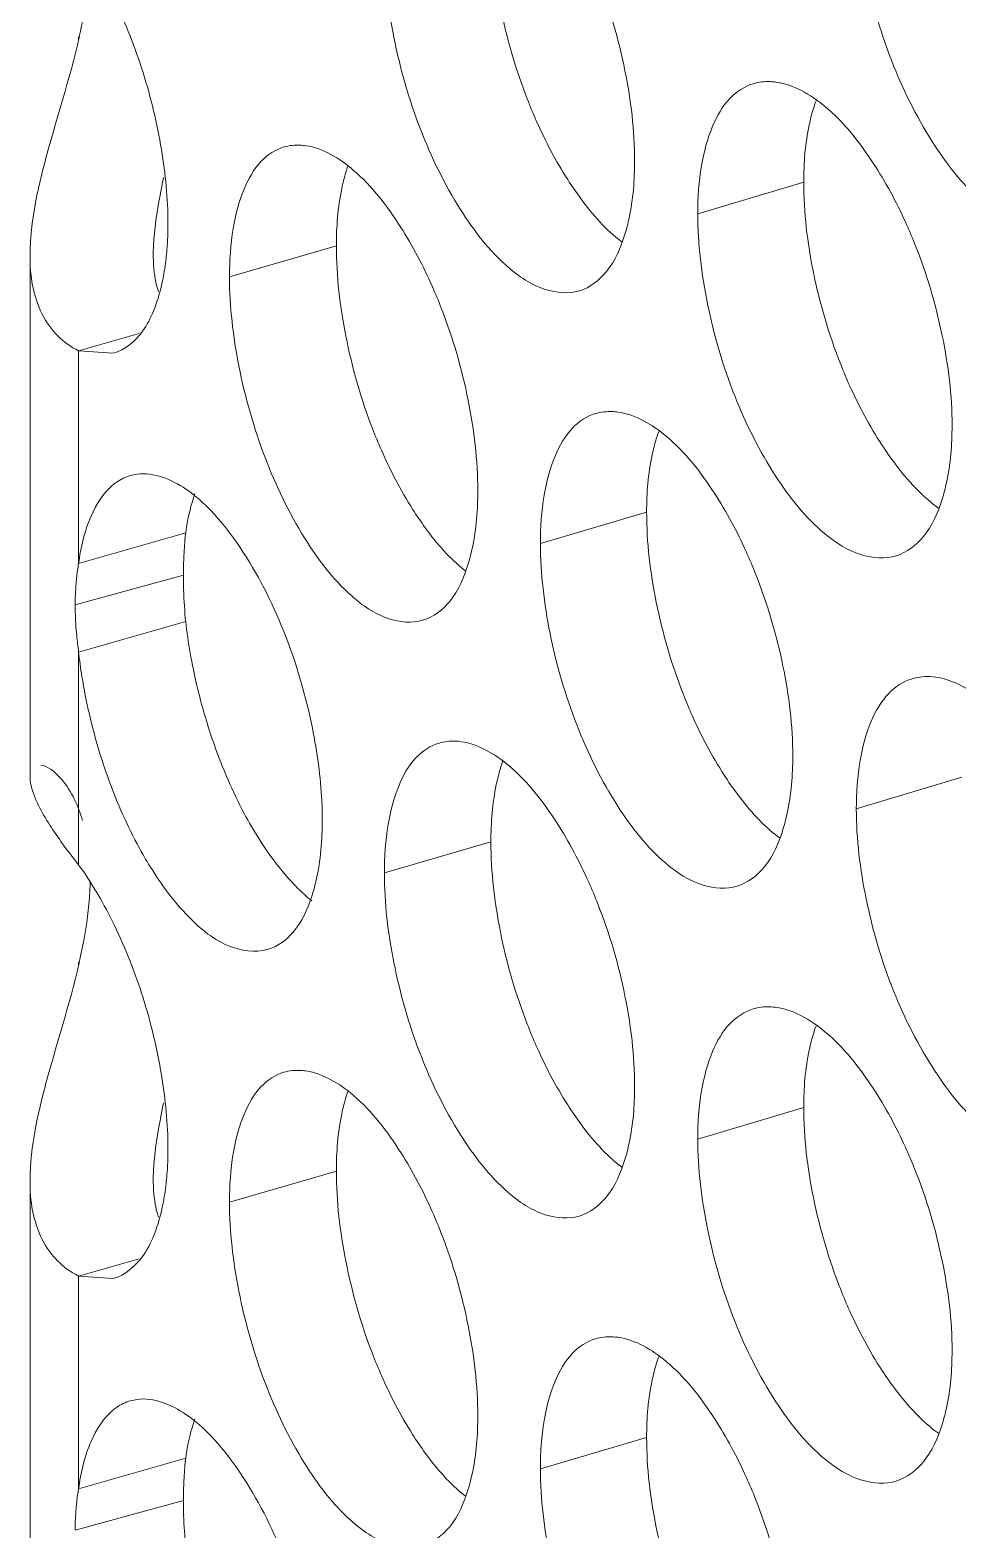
# Model space of a CAD drawing. Header units: millimetres. Extents: x 1177 to 4147, y 93 to 2194.
# Drawn here: x 2491.77 to 2499.66, y 888.53 to 901.29 of the extents above; entities that cross this region are included whole.
import ezdxf

# ---------------------------------------------------------------- set-up
doc = ezdxf.new("R2010")
doc.units = ezdxf.units.MM
doc.header["$LTSCALE"] = 0.1
doc.layers.get('0').update_dxf_attribs({"lineweight": 13})
doc.layers.add('标注', color=251, linetype='Continuous', lineweight=9)

# ---------------------------------------------------------------- blocks, each defined once
blk = doc.blocks.new('02')
for p, q in [((4328.801, 869.748), (4328.801, 876.095)), ((4329.392, 868.682), (4329.392, 871.269)), ((4328.801, 858.5), (4328.801, 864.842)), ((4329.392, 861.095), (4329.392, 863.682))]:
    blk.add_line(p, q)
at = {"layer": '标注'}
for p, q in [((4329.392, 878.71), (4329.392, 878.748)), ((4338.214, 876.982), (4336.925, 876.598)), ((4338.214, 876.982), (4336.925, 876.598)), ((4332.528, 876.207), (4331.228, 875.832)), ((4330.127, 875.141), (4329.392, 874.932)), ((4329.392, 872.345), (4329.392, 874.932)), ((4329.392, 874.932), (4329.813, 874.902)), ((4336.303, 872.969), (4335.011, 872.588)), ((4330.695, 872.717), (4329.392, 872.345)), ((4330.668, 872.203), (4329.351, 871.844)), ((4330.695, 871.641), (4329.392, 871.269)), ((4340.139, 869.749), (4338.854, 869.362)), ((4334.408, 868.96), (4333.112, 868.583)), ((4329.392, 867.46), (4329.392, 867.498)), ((4338.214, 865.732), (4336.925, 865.348)), ((4332.528, 864.957), (4331.228, 864.582)), ((4330.127, 863.891), (4329.392, 863.682)), ((4329.392, 863.682), (4329.813, 863.652)), ((4336.303, 861.719), (4335.011, 861.338)), ((4330.695, 861.467), (4329.392, 861.095)), ((4330.695, 861.467), (4329.392, 861.095)), ((4330.668, 860.953), (4329.351, 860.594)), ((4330.668, 860.953), (4329.351, 860.594))]:
    blk.add_line(p, q, dxfattribs=at)
for centre, radius, start, end in [((4340.165, 877.312), 1.918, 159.8933, 162.8914), ((4340.165, 877.312), 1.918, 159.8933, 162.8914), ((4334.526, 876.533), 1.966, 160.9402, 163.2288), ((4332.677, 876.098), 2.377, 177.2621, 180.0726), ((4338.27, 873.298), 1.933, 160.2403, 163.0029), ((4330.173, 872.886), 0.55, 97.1735, 105.9366), ((4331.697, 871.929), 2.342, 169.768, 173.6853), ((4335.848, 872.205), 5.18, 178.0496, 180.0207), ((4336.345, 872.204), 5.677, 180.0086, 181.863), ((4336.687, 872.216), 6.02, 181.871, 185.483), ((4336.712, 872.304), 6.053, 186.2893, 189.956), ((4333.9, 871.891), 4.55, 185.3339, 187.8588), ((4336.39, 869.289), 1.95, 160.5892, 163.1153), ((4340.165, 866.062), 1.918, 159.8933, 162.8914), ((4334.526, 865.283), 1.966, 160.9402, 163.2288), ((4332.677, 864.848), 2.377, 177.2621, 180.0726), ((4338.27, 862.048), 1.933, 160.2403, 163.0029), ((4330.173, 861.636), 0.55, 97.1735, 105.9366), ((4330.173, 861.636), 0.55, 97.1735, 105.9366), ((4331.697, 860.679), 2.342, 169.768, 173.6853), ((4331.697, 860.679), 2.342, 169.768, 173.6853), ((4335.848, 860.955), 5.18, 178.0496, 180.0207), ((4335.848, 860.955), 5.18, 178.0496, 180.0207), ((4336.345, 860.954), 5.677, 180.0086, 181.863), ((4336.345, 860.954), 5.677, 180.0086, 181.863), ((4336.687, 860.966), 6.02, 181.871, 185.483), ((4336.687, 860.966), 6.02, 181.871, 185.483)]:
    blk.add_arc(centre, radius, start, end, dxfattribs=at)
for points, knots in [([(4338.854, 880.612), (4338.854, 880.246), (4338.948, 879.489), (4339.268, 878.407), (4339.749, 877.457), (4340.174, 876.922), (4340.408, 876.729)], [0, 0, 0, 0, 0.256797, 0.52993, 0.786916, 1, 1, 1, 1]), ([(4334.408, 880.21), (4334.408, 879.844), (4334.499, 879.087), (4334.709, 878.357), (4334.851, 877.994)], [0, 0, 0, 0, 0.484802, 1, 1, 1, 1]), ([(4334.408, 880.21), (4334.408, 879.844), (4334.499, 879.087), (4334.709, 878.357), (4334.851, 877.994)], [0, 0, 0, 0, 0.484802, 1, 1, 1, 1]), ([(4330.479, 876.483), (4330.479, 876.782), (4330.418, 877.403), (4330.199, 878.316), (4329.861, 879.177), (4329.56, 879.702), (4329.392, 879.932)], [0, 0, 0, 0, 0.24518, 0.507954, 0.766556, 1, 1, 1, 1]), ([(4333.112, 879.833), (4333.112, 879.468), (4333.203, 878.716), (4333.511, 877.638), (4333.976, 876.687), (4334.388, 876.149), (4334.616, 875.951)], [0, 0, 0, 0, 0.25688, 0.530083, 0.787064, 1, 1, 1, 1]), ([(4333.112, 879.833), (4333.112, 879.468), (4333.203, 878.716), (4333.511, 877.638), (4333.976, 876.687), (4334.388, 876.149), (4334.616, 875.951)], [0, 0, 0, 0, 0.25688, 0.530083, 0.787064, 1, 1, 1, 1]), ([(4336.157, 877.243), (4336.157, 877.61), (4336.065, 878.366), (4335.852, 879.095), (4335.709, 879.458)], [0, 0, 0, 0, 0.484632, 1, 1, 1, 1]), ([(4336.157, 877.243), (4336.157, 877.61), (4336.065, 878.366), (4335.852, 879.095), (4335.709, 879.458)], [0, 0, 0, 0, 0.484632, 1, 1, 1, 1]), ([(4329.441, 878.938), (4329.339, 878.419), (4329.098, 877.688), (4328.856, 876.746), (4328.801, 876.301), (4328.801, 876.095)], [0, 0, 0, 0, 0.543055, 0.787808, 1, 1, 1, 1]), ([(4337.599, 878.18), (4337.493, 878.148), (4337.279, 878.004), (4337.075, 877.639), (4336.95, 877.157), (4336.925, 876.794), (4336.925, 876.598)], [0, 0, 0, 0, 0.183153, 0.403682, 0.676253, 1, 1, 1, 1]), ([(4337.599, 878.18), (4337.493, 878.148), (4337.279, 878.004), (4337.075, 877.639), (4336.95, 877.157), (4336.925, 876.794), (4336.925, 876.598)], [0, 0, 0, 0, 0.183153, 0.403682, 0.676253, 1, 1, 1, 1]), ([(4337.876, 878.199), (4337.853, 878.202), (4337.76, 878.21), (4337.665, 878.2), (4337.599, 878.18)], [0, 0, 0, 0, 0.259249, 1, 1, 1, 1]), ([(4337.876, 878.199), (4337.853, 878.202), (4337.76, 878.21), (4337.665, 878.2), (4337.599, 878.18)], [0, 0, 0, 0, 0.259249, 1, 1, 1, 1]), ([(4339.059, 877.215), (4338.893, 877.468), (4338.571, 877.885), (4338.094, 878.169), (4337.876, 878.199)], [0, 0, 0, 0, 0.580424, 1, 1, 1, 1]), ([(4339.059, 877.215), (4338.893, 877.468), (4338.571, 877.885), (4338.094, 878.169), (4337.876, 878.199)], [0, 0, 0, 0, 0.580424, 1, 1, 1, 1]), ([(4334.851, 877.994), (4334.885, 877.905), (4335.026, 877.567), (4335.197, 877.241), (4335.343, 877.013)], [0, 0, 0, 0, 0.260845, 1, 1, 1, 1]), ([(4334.851, 877.994), (4334.885, 877.905), (4335.026, 877.567), (4335.197, 877.241), (4335.343, 877.013)], [0, 0, 0, 0, 0.260845, 1, 1, 1, 1]), ([(4338.332, 877.877), (4338.312, 877.812), (4338.238, 877.519), (4338.214, 877.215), (4338.214, 876.982)], [0, 0, 0, 0, 0.225358, 1, 1, 1, 1]), ([(4338.332, 877.877), (4338.312, 877.812), (4338.238, 877.519), (4338.214, 877.215), (4338.214, 876.982)], [0, 0, 0, 0, 0.225358, 1, 1, 1, 1]), ([(4331.891, 877.41), (4331.787, 877.38), (4331.575, 877.237), (4331.375, 876.874), (4331.252, 876.392), (4331.228, 876.029), (4331.228, 875.832)], [0, 0, 0, 0, 0.180661, 0.40035, 0.673891, 1, 1, 1, 1]), ([(4332.157, 877.426), (4332.134, 877.429), (4332.046, 877.438), (4331.955, 877.429), (4331.891, 877.41)], [0, 0, 0, 0, 0.259416, 1, 1, 1, 1]), ([(4333.312, 876.433), (4333.15, 876.688), (4332.839, 877.104), (4332.371, 877.394), (4332.157, 877.426)], [0, 0, 0, 0, 0.582814, 1, 1, 1, 1]), ([(4332.643, 877.101), (4332.624, 877.036), (4332.551, 876.743), (4332.528, 876.44), (4332.528, 876.207)], [0, 0, 0, 0, 0.22496, 1, 1, 1, 1]), ([(4336.039, 876.35), (4336.059, 876.414), (4336.133, 876.707), (4336.157, 877.01), (4336.157, 877.243)], [0, 0, 0, 0, 0.225294, 1, 1, 1, 1]), ([(4336.039, 876.35), (4336.059, 876.414), (4336.133, 876.707), (4336.157, 877.01), (4336.157, 877.243)], [0, 0, 0, 0, 0.225294, 1, 1, 1, 1]), ([(4339.564, 876.236), (4339.528, 876.325), (4339.384, 876.662), (4339.208, 876.987), (4339.059, 877.215)], [0, 0, 0, 0, 0.260562, 1, 1, 1, 1]), ([(4339.564, 876.236), (4339.528, 876.325), (4339.384, 876.662), (4339.208, 876.987), (4339.059, 877.215)], [0, 0, 0, 0, 0.260562, 1, 1, 1, 1]), ([(4330.426, 877.039), (4330.411, 876.967), (4330.357, 876.693), (4330.313, 876.416), (4330.304, 876.211)], [0, 0, 0, 0, 0.264477, 1, 1, 1, 1]), ([(4335.343, 877.013), (4335.393, 876.934), (4335.582, 876.659), (4335.807, 876.403), (4336, 876.257)], [0, 0, 0, 0, 0.27889, 1, 1, 1, 1]), ([(4335.343, 877.013), (4335.393, 876.934), (4335.582, 876.659), (4335.807, 876.403), (4336, 876.257)], [0, 0, 0, 0, 0.27889, 1, 1, 1, 1]), ([(4338.214, 876.982), (4338.214, 876.615), (4338.307, 875.859), (4338.52, 875.129), (4338.664, 874.767)], [0, 0, 0, 0, 0.484725, 1, 1, 1, 1]), ([(4338.214, 876.982), (4338.214, 876.615), (4338.307, 875.859), (4338.52, 875.129), (4338.664, 874.767)], [0, 0, 0, 0, 0.484725, 1, 1, 1, 1]), ([(4336.925, 876.598), (4336.925, 876.231), (4337.018, 875.475), (4337.335, 874.392), (4337.812, 873.441), (4338.234, 872.905), (4338.467, 872.711)], [0, 0, 0, 0, 0.256988, 0.530284, 0.787246, 1, 1, 1, 1]), ([(4336.925, 876.598), (4336.925, 876.231), (4337.018, 875.475), (4337.335, 874.392), (4337.812, 873.441), (4338.234, 872.905), (4338.467, 872.711)], [0, 0, 0, 0, 0.256988, 0.530284, 0.787246, 1, 1, 1, 1]), ([(4330.457, 876.057), (4330.46, 876.091), (4330.474, 876.233), (4330.479, 876.375), (4330.479, 876.483)], [0, 0, 0, 0, 0.240443, 1, 1, 1, 1]), ([(4333.805, 875.451), (4333.77, 875.54), (4333.629, 875.879), (4333.458, 876.205), (4333.312, 876.433)], [0, 0, 0, 0, 0.260824, 1, 1, 1, 1]), ([(4335.486, 875.662), (4335.613, 875.7), (4335.87, 875.9), (4335.989, 876.187), (4336.039, 876.35)], [0, 0, 0, 0, 0.439697, 1, 1, 1, 1]), ([(4335.486, 875.662), (4335.613, 875.7), (4335.87, 875.9), (4335.989, 876.187), (4336.039, 876.35)], [0, 0, 0, 0, 0.439697, 1, 1, 1, 1]), ([(4332.528, 876.207), (4332.528, 875.84), (4332.618, 875.083), (4332.827, 874.352), (4332.967, 873.989)], [0, 0, 0, 0, 0.484841, 1, 1, 1, 1]), ([(4340.019, 874.023), (4340.019, 874.389), (4339.925, 875.145), (4339.709, 875.874), (4339.564, 876.236)], [0, 0, 0, 0, 0.484554, 1, 1, 1, 1]), ([(4340.019, 874.023), (4340.019, 874.389), (4339.925, 875.145), (4339.709, 875.874), (4339.564, 876.236)], [0, 0, 0, 0, 0.484554, 1, 1, 1, 1]), ([(4328.801, 876.095), (4328.8, 875.85), (4328.855, 875.483), (4329.123, 875.104), (4329.299, 874.978), (4329.392, 874.932)], [0, 0, 0, 0, 0.536627, 0.771347, 1, 1, 1, 1]), ([(4330.301, 876.095), (4330.301, 876.054), (4330.306, 875.904), (4330.329, 875.752), (4330.365, 875.65)], [0, 0, 0, 0, 0.274396, 1, 1, 1, 1]), ([(4330.401, 875.725), (4330.407, 875.751), (4330.43, 875.861), (4330.447, 875.972), (4330.457, 876.057)], [0, 0, 0, 0, 0.239722, 1, 1, 1, 1]), ([(4331.228, 875.832), (4331.228, 875.469), (4331.318, 874.72), (4331.622, 873.645), (4332.079, 872.695), (4332.485, 872.155), (4332.711, 871.955)], [0, 0, 0, 0, 0.256731, 0.529807, 0.786809, 1, 1, 1, 1]), ([(4334.616, 875.951), (4334.749, 875.835), (4335.016, 875.652), (4335.353, 875.623), (4335.486, 875.662)], [0, 0, 0, 0, 0.55978, 1, 1, 1, 1]), ([(4334.616, 875.951), (4334.749, 875.835), (4335.016, 875.652), (4335.353, 875.623), (4335.486, 875.662)], [0, 0, 0, 0, 0.55978, 1, 1, 1, 1]), ([(4329.813, 874.902), (4329.956, 874.943), (4330.159, 875.114), (4330.317, 875.426), (4330.376, 875.62), (4330.401, 875.725)], [0, 0, 0, 0, 0.426718, 0.691609, 1, 1, 1, 1]), ([(4334.249, 873.235), (4334.249, 873.602), (4334.157, 874.358), (4333.946, 875.088), (4333.805, 875.451)], [0, 0, 0, 0, 0.48467, 1, 1, 1, 1]), ([(4338.664, 874.767), (4338.699, 874.678), (4338.842, 874.341), (4339.016, 874.016), (4339.164, 873.789)], [0, 0, 0, 0, 0.260671, 1, 1, 1, 1]), ([(4338.664, 874.767), (4338.699, 874.678), (4338.842, 874.341), (4339.016, 874.016), (4339.164, 873.789)], [0, 0, 0, 0, 0.260671, 1, 1, 1, 1]), ([(4335.681, 874.169), (4335.576, 874.138), (4335.362, 873.994), (4335.16, 873.629), (4335.035, 873.147), (4335.011, 872.785), (4335.011, 872.588)], [0, 0, 0, 0, 0.18233, 0.402579, 0.67547, 1, 1, 1, 1]), ([(4335.955, 874.187), (4335.931, 874.19), (4335.84, 874.199), (4335.747, 874.188), (4335.681, 874.169)], [0, 0, 0, 0, 0.259303, 1, 1, 1, 1]), ([(4337.128, 873.2), (4336.963, 873.454), (4336.645, 873.87), (4336.171, 874.156), (4335.955, 874.187)], [0, 0, 0, 0, 0.581214, 1, 1, 1, 1]), ([(4332.967, 873.989), (4333.001, 873.9), (4333.141, 873.561), (4333.311, 873.235), (4333.455, 873.007)], [0, 0, 0, 0, 0.260931, 1, 1, 1, 1]), ([(4339.899, 873.129), (4339.919, 873.194), (4339.995, 873.486), (4340.019, 873.79), (4340.019, 874.023)], [0, 0, 0, 0, 0.225563, 1, 1, 1, 1]), ([(4339.899, 873.129), (4339.919, 873.194), (4339.995, 873.486), (4340.019, 873.79), (4340.019, 874.023)], [0, 0, 0, 0, 0.225563, 1, 1, 1, 1]), ([(4336.421, 873.864), (4336.401, 873.799), (4336.327, 873.506), (4336.303, 873.202), (4336.303, 872.969)], [0, 0, 0, 0, 0.225225, 1, 1, 1, 1]), ([(4339.164, 873.789), (4339.217, 873.708), (4339.414, 873.426), (4339.651, 873.165), (4339.853, 873.02)], [0, 0, 0, 0, 0.279659, 1, 1, 1, 1]), ([(4339.164, 873.789), (4339.217, 873.708), (4339.414, 873.426), (4339.651, 873.165), (4339.853, 873.02)], [0, 0, 0, 0, 0.279659, 1, 1, 1, 1]), ([(4331.316, 872.6), (4331.223, 872.734), (4331.035, 872.972), (4330.662, 873.309), (4330.309, 873.458), (4330.104, 873.433)], [0, 0, 0, 0, 0.320968, 0.5929, 1, 1, 1, 1]), ([(4329.805, 873.297), (4329.689, 873.198), (4329.497, 872.886), (4329.419, 872.542), (4329.392, 872.345)], [0, 0, 0, 0, 0.434523, 1, 1, 1, 1]), ([(4330.022, 873.416), (4329.963, 873.399), (4329.887, 873.361), (4329.821, 873.31), (4329.805, 873.297)], [0, 0, 0, 0, 0.740858, 1, 1, 1, 1]), ([(4330.808, 873.196), (4330.795, 873.16), (4330.744, 873.003), (4330.712, 872.842), (4330.695, 872.717)], [0, 0, 0, 0, 0.232223, 1, 1, 1, 1]), ([(4334.132, 872.342), (4334.152, 872.407), (4334.226, 872.699), (4334.249, 873.002), (4334.249, 873.235)], [0, 0, 0, 0, 0.225161, 1, 1, 1, 1]), ([(4337.629, 872.22), (4337.594, 872.309), (4337.45, 872.647), (4337.276, 872.972), (4337.128, 873.2)], [0, 0, 0, 0, 0.26065, 1, 1, 1, 1]), ([(4339.34, 872.44), (4339.469, 872.479), (4339.727, 872.679), (4339.848, 872.966), (4339.899, 873.129)], [0, 0, 0, 0, 0.441719, 1, 1, 1, 1]), ([(4339.34, 872.44), (4339.469, 872.479), (4339.727, 872.679), (4339.848, 872.966), (4339.899, 873.129)], [0, 0, 0, 0, 0.441719, 1, 1, 1, 1]), ([(4333.455, 873.007), (4333.505, 872.929), (4333.689, 872.657), (4333.909, 872.404), (4334.096, 872.258)], [0, 0, 0, 0, 0.278486, 1, 1, 1, 1]), ([(4336.303, 872.969), (4336.303, 872.602), (4336.395, 871.846), (4336.607, 871.116), (4336.75, 870.753)], [0, 0, 0, 0, 0.484764, 1, 1, 1, 1]), ([(4330.695, 872.717), (4330.692, 872.69), (4330.68, 872.578), (4330.674, 872.466), (4330.671, 872.381)], [0, 0, 0, 0, 0.242582, 1, 1, 1, 1]), ([(4338.467, 872.711), (4338.602, 872.599), (4338.872, 872.423), (4339.207, 872.399), (4339.34, 872.44)], [0, 0, 0, 0, 0.557203, 1, 1, 1, 1]), ([(4338.467, 872.711), (4338.602, 872.599), (4338.872, 872.423), (4339.207, 872.399), (4339.34, 872.44)], [0, 0, 0, 0, 0.557203, 1, 1, 1, 1]), ([(4332.225, 870.4), (4332.14, 870.807), (4331.905, 871.573), (4331.535, 872.287), (4331.316, 872.6)], [0, 0, 0, 0, 0.521078, 1, 1, 1, 1]), ([(4335.011, 872.588), (4335.011, 872.222), (4335.103, 871.467), (4335.417, 870.385), (4335.888, 869.434), (4336.305, 868.897), (4336.536, 868.701)], [0, 0, 0, 0, 0.257025, 0.530351, 0.787311, 1, 1, 1, 1]), ([(4333.581, 871.655), (4333.709, 871.692), (4333.965, 871.893), (4334.083, 872.179), (4334.132, 872.342)], [0, 0, 0, 0, 0.438663, 1, 1, 1, 1]), ([(4329.369, 872.186), (4329.366, 872.159), (4329.355, 872.045), (4329.351, 871.931), (4329.351, 871.844)], [0, 0, 0, 0, 0.240746, 1, 1, 1, 1]), ([(4338.081, 870.006), (4338.081, 870.372), (4337.987, 871.128), (4337.773, 871.857), (4337.629, 872.22)], [0, 0, 0, 0, 0.484593, 1, 1, 1, 1]), ([(4329.351, 871.844), (4329.351, 871.813), (4329.353, 871.688), (4329.36, 871.563), (4329.369, 871.468)], [0, 0, 0, 0, 0.242279, 1, 1, 1, 1]), ([(4332.711, 871.955), (4332.843, 871.837), (4333.109, 871.649), (4333.448, 871.616), (4333.581, 871.655)], [0, 0, 0, 0, 0.561342, 1, 1, 1, 1]), ([(4329.392, 871.269), (4329.403, 871.17), (4329.459, 870.762), (4329.554, 870.36), (4329.644, 870.062)], [0, 0, 0, 0, 0.243528, 1, 1, 1, 1]), ([(4330.75, 871.257), (4330.762, 871.189), (4330.815, 870.911), (4330.885, 870.637), (4330.947, 870.434)], [0, 0, 0, 0, 0.247361, 1, 1, 1, 1]), ([(4339.532, 870.945), (4339.425, 870.913), (4339.21, 870.768), (4339.005, 870.403), (4338.879, 869.921), (4338.854, 869.558), (4338.854, 869.362)], [0, 0, 0, 0, 0.183968, 0.404776, 0.677031, 1, 1, 1, 1]), ([(4341.005, 869.984), (4340.894, 870.152), (4340.692, 870.418), (4340.368, 870.723), (4340.08, 870.901), (4339.797, 870.984), (4339.613, 870.97), (4339.532, 870.945)], [0, 0, 0, 0, 0.324474, 0.533713, 0.711862, 0.863947, 1, 1, 1, 1]), ([(4336.75, 870.753), (4336.785, 870.664), (4336.926, 870.326), (4337.099, 870.001), (4337.246, 869.774)], [0, 0, 0, 0, 0.260758, 1, 1, 1, 1]), ([(4330.947, 870.434), (4330.977, 870.334), (4331.104, 869.949), (4331.264, 869.574), (4331.406, 869.308)], [0, 0, 0, 0, 0.257432, 1, 1, 1, 1]), ([(4332.357, 869.232), (4332.357, 869.325), (4332.344, 869.717), (4332.287, 870.107), (4332.225, 870.4)], [0, 0, 0, 0, 0.236743, 1, 1, 1, 1]), ([(4333.779, 870.163), (4333.673, 870.132), (4333.461, 869.988), (4333.26, 869.624), (4333.136, 869.142), (4333.112, 868.779), (4333.112, 868.583)], [0, 0, 0, 0, 0.181499, 0.401469, 0.674683, 1, 1, 1, 1]), ([(4334.048, 870.179), (4334.025, 870.183), (4333.935, 870.191), (4333.843, 870.181), (4333.779, 870.163)], [0, 0, 0, 0, 0.259359, 1, 1, 1, 1]), ([(4335.213, 869.189), (4335.049, 869.444), (4334.734, 869.86), (4334.263, 870.148), (4334.048, 870.179)], [0, 0, 0, 0, 0.582011, 1, 1, 1, 1]), ([(4329.644, 870.062), (4329.675, 869.962), (4329.801, 869.577), (4329.962, 869.202), (4330.104, 868.936)], [0, 0, 0, 0, 0.257377, 1, 1, 1, 1]), ([(4337.962, 869.112), (4337.982, 869.177), (4338.056, 869.469), (4338.081, 869.773), (4338.081, 870.006)], [0, 0, 0, 0, 0.225428, 1, 1, 1, 1]), ([(4328.932, 869.895), (4328.974, 869.89), (4329.073, 869.84), (4329.281, 869.635), (4329.389, 869.399), (4329.441, 869.221)], [0, 0, 0, 0, 0.148198, 0.361925, 1, 1, 1, 1]), ([(4334.524, 869.855), (4334.505, 869.79), (4334.431, 869.497), (4334.408, 869.194), (4334.408, 868.96)], [0, 0, 0, 0, 0.225092, 1, 1, 1, 1]), ([(4328.954, 869.311), (4328.91, 869.391), (4328.841, 869.531), (4328.801, 869.686), (4328.801, 869.75)], [0, 0, 0, 0, 0.58968, 1, 1, 1, 1]), ([(4337.246, 869.774), (4337.297, 869.694), (4337.491, 869.415), (4337.721, 869.157), (4337.919, 869.011)], [0, 0, 0, 0, 0.279282, 1, 1, 1, 1]), ([(4329.392, 868.682), (4329.347, 868.739), (4329.191, 868.941), (4329.044, 869.151), (4328.954, 869.311)], [0, 0, 0, 0, 0.283462, 1, 1, 1, 1]), ([(4331.406, 869.308), (4331.522, 869.092), (4331.761, 868.709), (4332.068, 868.373), (4332.228, 868.246)], [0, 0, 0, 0, 0.545672, 1, 1, 1, 1]), ([(4338.854, 869.362), (4338.854, 868.996), (4338.948, 868.239), (4339.268, 867.157), (4339.749, 866.207), (4340.174, 865.672), (4340.408, 865.479)], [0, 0, 0, 0, 0.256797, 0.52993, 0.786916, 1, 1, 1, 1]), ([(4332.225, 868.289), (4332.248, 868.357), (4332.331, 868.664), (4332.357, 868.985), (4332.357, 869.232)], [0, 0, 0, 0, 0.223003, 1, 1, 1, 1]), ([(4335.709, 868.208), (4335.674, 868.297), (4335.532, 868.635), (4335.36, 868.961), (4335.213, 869.189)], [0, 0, 0, 0, 0.260737, 1, 1, 1, 1]), ([(4337.405, 868.424), (4337.534, 868.462), (4337.791, 868.662), (4337.911, 868.949), (4337.962, 869.112)], [0, 0, 0, 0, 0.440715, 1, 1, 1, 1]), ([(4330.104, 868.936), (4330.148, 868.854), (4330.32, 868.553), (4330.523, 868.27), (4330.696, 868.086)], [0, 0, 0, 0, 0.271397, 1, 1, 1, 1]), ([(4334.408, 868.96), (4334.408, 868.594), (4334.499, 867.837), (4334.709, 867.107), (4334.851, 866.744)], [0, 0, 0, 0, 0.484802, 1, 1, 1, 1]), ([(4336.536, 868.701), (4336.67, 868.588), (4336.938, 868.41), (4337.272, 868.384), (4337.405, 868.424)], [0, 0, 0, 0, 0.558251, 1, 1, 1, 1]), ([(4330.479, 865.233), (4330.479, 865.532), (4330.418, 866.153), (4330.199, 867.066), (4329.861, 867.927), (4329.56, 868.452), (4329.392, 868.682)], [0, 0, 0, 0, 0.24518, 0.507954, 0.766556, 1, 1, 1, 1]), ([(4333.112, 868.583), (4333.112, 868.218), (4333.203, 867.466), (4333.511, 866.388), (4333.976, 865.437), (4334.388, 864.899), (4334.616, 864.701)], [0, 0, 0, 0, 0.25688, 0.530083, 0.787064, 1, 1, 1, 1]), ([(4329.532, 868.462), (4329.531, 868.4), (4329.518, 868.14), (4329.479, 867.882), (4329.441, 867.688)], [0, 0, 0, 0, 0.238404, 1, 1, 1, 1]), ([(4331.69, 867.652), (4331.811, 867.687), (4332.057, 867.869), (4332.175, 868.138), (4332.225, 868.289)], [0, 0, 0, 0, 0.441393, 1, 1, 1, 1]), ([(4336.157, 865.993), (4336.157, 866.36), (4336.065, 867.116), (4335.852, 867.845), (4335.709, 868.208)], [0, 0, 0, 0, 0.484632, 1, 1, 1, 1]), ([(4330.696, 868.086), (4330.844, 867.93), (4331.132, 867.674), (4331.537, 867.608), (4331.69, 867.652)], [0, 0, 0, 0, 0.574979, 1, 1, 1, 1]), ([(4329.441, 867.688), (4329.339, 867.169), (4329.098, 866.438), (4328.856, 865.496), (4328.801, 865.051), (4328.801, 864.845)], [0, 0, 0, 0, 0.543055, 0.787808, 1, 1, 1, 1]), ([(4337.599, 866.93), (4337.493, 866.898), (4337.279, 866.754), (4337.075, 866.389), (4336.95, 865.907), (4336.925, 865.544), (4336.925, 865.348)], [0, 0, 0, 0, 0.183153, 0.403682, 0.676253, 1, 1, 1, 1]), ([(4337.876, 866.949), (4337.853, 866.952), (4337.76, 866.96), (4337.665, 866.95), (4337.599, 866.93)], [0, 0, 0, 0, 0.259249, 1, 1, 1, 1]), ([(4339.059, 865.965), (4338.893, 866.218), (4338.571, 866.635), (4338.094, 866.919), (4337.876, 866.949)], [0, 0, 0, 0, 0.580424, 1, 1, 1, 1]), ([(4334.851, 866.744), (4334.885, 866.655), (4335.026, 866.317), (4335.197, 865.991), (4335.343, 865.763)], [0, 0, 0, 0, 0.260845, 1, 1, 1, 1]), ([(4338.332, 866.627), (4338.312, 866.562), (4338.238, 866.269), (4338.214, 865.965), (4338.214, 865.732)], [0, 0, 0, 0, 0.225358, 1, 1, 1, 1]), ([(4331.891, 866.16), (4331.787, 866.13), (4331.575, 865.987), (4331.375, 865.624), (4331.252, 865.142), (4331.228, 864.779), (4331.228, 864.582)], [0, 0, 0, 0, 0.180661, 0.40035, 0.673891, 1, 1, 1, 1]), ([(4332.157, 866.176), (4332.134, 866.179), (4332.046, 866.188), (4331.955, 866.179), (4331.891, 866.16)], [0, 0, 0, 0, 0.259416, 1, 1, 1, 1]), ([(4333.312, 865.183), (4333.15, 865.438), (4332.839, 865.854), (4332.371, 866.144), (4332.157, 866.176)], [0, 0, 0, 0, 0.582814, 1, 1, 1, 1]), ([(4336.039, 865.1), (4336.059, 865.164), (4336.133, 865.457), (4336.157, 865.76), (4336.157, 865.993)], [0, 0, 0, 0, 0.225294, 1, 1, 1, 1]), ([(4339.564, 864.986), (4339.528, 865.075), (4339.384, 865.412), (4339.208, 865.737), (4339.059, 865.965)], [0, 0, 0, 0, 0.260562, 1, 1, 1, 1]), ([(4330.426, 865.789), (4330.411, 865.717), (4330.357, 865.443), (4330.313, 865.166), (4330.304, 864.961)], [0, 0, 0, 0, 0.264477, 1, 1, 1, 1]), ([(4332.643, 865.851), (4332.624, 865.786), (4332.551, 865.493), (4332.528, 865.19), (4332.528, 864.957)], [0, 0, 0, 0, 0.22496, 1, 1, 1, 1]), ([(4335.343, 865.763), (4335.393, 865.684), (4335.582, 865.409), (4335.807, 865.153), (4336, 865.007)], [0, 0, 0, 0, 0.27889, 1, 1, 1, 1]), ([(4338.214, 865.732), (4338.214, 865.365), (4338.307, 864.609), (4338.52, 863.879), (4338.664, 863.517)], [0, 0, 0, 0, 0.484725, 1, 1, 1, 1]), ([(4330.457, 864.807), (4330.46, 864.841), (4330.474, 864.983), (4330.479, 865.125), (4330.479, 865.233)], [0, 0, 0, 0, 0.240443, 1, 1, 1, 1]), ([(4336.925, 865.348), (4336.925, 864.981), (4337.018, 864.225), (4337.335, 863.142), (4337.812, 862.191), (4338.234, 861.655), (4338.467, 861.461)], [0, 0, 0, 0, 0.256988, 0.530284, 0.787246, 1, 1, 1, 1]), ([(4333.805, 864.201), (4333.77, 864.29), (4333.629, 864.629), (4333.458, 864.955), (4333.312, 865.183)], [0, 0, 0, 0, 0.260824, 1, 1, 1, 1]), ([(4335.486, 864.412), (4335.613, 864.45), (4335.87, 864.65), (4335.989, 864.937), (4336.039, 865.1)], [0, 0, 0, 0, 0.439697, 1, 1, 1, 1]), ([(4332.528, 864.957), (4332.528, 864.59), (4332.618, 863.833), (4332.827, 863.102), (4332.967, 862.739)], [0, 0, 0, 0, 0.484841, 1, 1, 1, 1]), ([(4340.019, 862.773), (4340.019, 863.139), (4339.925, 863.895), (4339.709, 864.624), (4339.564, 864.986)], [0, 0, 0, 0, 0.484554, 1, 1, 1, 1]), ([(4328.801, 864.845), (4328.8, 864.6), (4328.855, 864.233), (4329.123, 863.854), (4329.299, 863.728), (4329.392, 863.682)], [0, 0, 0, 0, 0.536627, 0.771347, 1, 1, 1, 1]), ([(4330.301, 864.845), (4330.301, 864.804), (4330.306, 864.654), (4330.329, 864.502), (4330.365, 864.4)], [0, 0, 0, 0, 0.274396, 1, 1, 1, 1]), ([(4330.401, 864.475), (4330.407, 864.501), (4330.43, 864.611), (4330.447, 864.722), (4330.457, 864.807)], [0, 0, 0, 0, 0.239722, 1, 1, 1, 1]), ([(4334.616, 864.701), (4334.749, 864.585), (4335.016, 864.402), (4335.353, 864.373), (4335.486, 864.412)], [0, 0, 0, 0, 0.55978, 1, 1, 1, 1]), ([(4331.228, 864.582), (4331.228, 864.219), (4331.318, 863.47), (4331.622, 862.395), (4332.079, 861.445), (4332.485, 860.905), (4332.711, 860.705)], [0, 0, 0, 0, 0.256731, 0.529807, 0.786809, 1, 1, 1, 1]), ([(4329.813, 863.652), (4329.956, 863.693), (4330.159, 863.864), (4330.317, 864.176), (4330.376, 864.37), (4330.401, 864.475)], [0, 0, 0, 0, 0.426718, 0.691609, 1, 1, 1, 1]), ([(4334.249, 861.985), (4334.249, 862.352), (4334.157, 863.108), (4333.946, 863.838), (4333.805, 864.201)], [0, 0, 0, 0, 0.48467, 1, 1, 1, 1]), ([(4338.664, 863.517), (4338.699, 863.428), (4338.842, 863.091), (4339.016, 862.766), (4339.164, 862.539)], [0, 0, 0, 0, 0.260671, 1, 1, 1, 1]), ([(4335.681, 862.919), (4335.576, 862.888), (4335.362, 862.744), (4335.16, 862.379), (4335.035, 861.897), (4335.011, 861.535), (4335.011, 861.338)], [0, 0, 0, 0, 0.18233, 0.402579, 0.67547, 1, 1, 1, 1]), ([(4335.955, 862.937), (4335.931, 862.94), (4335.84, 862.949), (4335.747, 862.938), (4335.681, 862.919)], [0, 0, 0, 0, 0.259303, 1, 1, 1, 1]), ([(4337.128, 861.95), (4336.963, 862.204), (4336.645, 862.62), (4336.171, 862.906), (4335.955, 862.937)], [0, 0, 0, 0, 0.581214, 1, 1, 1, 1]), ([(4332.967, 862.739), (4333.001, 862.65), (4333.141, 862.311), (4333.311, 861.985), (4333.455, 861.757)], [0, 0, 0, 0, 0.260931, 1, 1, 1, 1]), ([(4339.899, 861.879), (4339.919, 861.944), (4339.995, 862.236), (4340.019, 862.54), (4340.019, 862.773)], [0, 0, 0, 0, 0.225563, 1, 1, 1, 1]), ([(4336.421, 862.614), (4336.401, 862.549), (4336.327, 862.256), (4336.303, 861.952), (4336.303, 861.719)], [0, 0, 0, 0, 0.225225, 1, 1, 1, 1]), ([(4339.164, 862.539), (4339.217, 862.458), (4339.414, 862.176), (4339.651, 861.915), (4339.853, 861.77)], [0, 0, 0, 0, 0.279659, 1, 1, 1, 1]), ([(4330.022, 862.166), (4329.963, 862.149), (4329.887, 862.111), (4329.821, 862.06), (4329.805, 862.047)], [0, 0, 0, 0, 0.740858, 1, 1, 1, 1]), ([(4330.022, 862.166), (4329.963, 862.149), (4329.887, 862.111), (4329.821, 862.06), (4329.805, 862.047)], [0, 0, 0, 0, 0.740858, 1, 1, 1, 1]), ([(4331.316, 861.35), (4331.223, 861.484), (4331.035, 861.722), (4330.662, 862.059), (4330.309, 862.208), (4330.104, 862.183)], [0, 0, 0, 0, 0.320968, 0.5929, 1, 1, 1, 1]), ([(4331.316, 861.35), (4331.223, 861.484), (4331.035, 861.722), (4330.662, 862.059), (4330.309, 862.208), (4330.104, 862.183)], [0, 0, 0, 0, 0.320968, 0.5929, 1, 1, 1, 1]), ([(4329.805, 862.047), (4329.689, 861.948), (4329.497, 861.636), (4329.419, 861.292), (4329.392, 861.095)], [0, 0, 0, 0, 0.434523, 1, 1, 1, 1]), ([(4329.805, 862.047), (4329.689, 861.948), (4329.497, 861.636), (4329.419, 861.292), (4329.392, 861.095)], [0, 0, 0, 0, 0.434523, 1, 1, 1, 1]), ([(4330.808, 861.946), (4330.795, 861.91), (4330.744, 861.753), (4330.712, 861.592), (4330.695, 861.467)], [0, 0, 0, 0, 0.232223, 1, 1, 1, 1]), ([(4330.808, 861.946), (4330.795, 861.91), (4330.744, 861.753), (4330.712, 861.592), (4330.695, 861.467)], [0, 0, 0, 0, 0.232223, 1, 1, 1, 1]), ([(4334.132, 861.092), (4334.152, 861.157), (4334.226, 861.449), (4334.249, 861.752), (4334.249, 861.985)], [0, 0, 0, 0, 0.225161, 1, 1, 1, 1]), ([(4337.629, 860.97), (4337.594, 861.059), (4337.45, 861.397), (4337.276, 861.722), (4337.128, 861.95)], [0, 0, 0, 0, 0.26065, 1, 1, 1, 1]), ([(4333.455, 861.757), (4333.505, 861.679), (4333.689, 861.407), (4333.909, 861.154), (4334.096, 861.008)], [0, 0, 0, 0, 0.278486, 1, 1, 1, 1]), ([(4339.34, 861.19), (4339.469, 861.229), (4339.727, 861.429), (4339.848, 861.716), (4339.899, 861.879)], [0, 0, 0, 0, 0.441719, 1, 1, 1, 1]), ([(4336.303, 861.719), (4336.303, 861.352), (4336.395, 860.596), (4336.607, 859.866), (4336.75, 859.503)], [0, 0, 0, 0, 0.484764, 1, 1, 1, 1]), ([(4330.695, 861.467), (4330.692, 861.44), (4330.68, 861.328), (4330.674, 861.216), (4330.671, 861.131)], [0, 0, 0, 0, 0.242582, 1, 1, 1, 1]), ([(4330.695, 861.467), (4330.692, 861.44), (4330.68, 861.328), (4330.674, 861.216), (4330.671, 861.131)], [0, 0, 0, 0, 0.242582, 1, 1, 1, 1]), ([(4338.467, 861.461), (4338.602, 861.349), (4338.872, 861.173), (4339.207, 861.149), (4339.34, 861.19)], [0, 0, 0, 0, 0.557203, 1, 1, 1, 1]), ([(4332.225, 859.15), (4332.14, 859.557), (4331.905, 860.323), (4331.535, 861.037), (4331.316, 861.35)], [0, 0, 0, 0, 0.521078, 1, 1, 1, 1]), ([(4332.225, 859.15), (4332.14, 859.557), (4331.905, 860.323), (4331.535, 861.037), (4331.316, 861.35)], [0, 0, 0, 0, 0.521078, 1, 1, 1, 1]), ([(4335.011, 861.338), (4335.011, 860.972), (4335.103, 860.217), (4335.417, 859.135), (4335.888, 858.184), (4336.305, 857.647), (4336.536, 857.451)], [0, 0, 0, 0, 0.257025, 0.530351, 0.787311, 1, 1, 1, 1]), ([(4333.581, 860.405), (4333.709, 860.442), (4333.965, 860.643), (4334.083, 860.929), (4334.132, 861.092)], [0, 0, 0, 0, 0.438663, 1, 1, 1, 1]), ([(4329.369, 860.936), (4329.366, 860.909), (4329.355, 860.795), (4329.351, 860.681), (4329.351, 860.594)], [0, 0, 0, 0, 0.240746, 1, 1, 1, 1]), ([(4329.369, 860.936), (4329.366, 860.909), (4329.355, 860.795), (4329.351, 860.681), (4329.351, 860.594)], [0, 0, 0, 0, 0.240746, 1, 1, 1, 1]), ([(4338.081, 858.756), (4338.081, 859.122), (4337.987, 859.878), (4337.773, 860.607), (4337.629, 860.97)], [0, 0, 0, 0, 0.484593, 1, 1, 1, 1]), ([(4332.711, 860.705), (4332.843, 860.587), (4333.109, 860.399), (4333.448, 860.366), (4333.581, 860.405)], [0, 0, 0, 0, 0.561342, 1, 1, 1, 1])]:
    blk.add_open_spline(points, degree=3, knots=knots, dxfattribs=at)

msp = doc.modelspace()

# ---------------------------------------------------------------- block references
at = {"xscale": 0.7, "yscale": 0.7, "zscale": 0.7}
msp.add_blockref('02', (-538.391, 286.112), dxfattribs=at)

doc.saveas('drawing.dxf')
